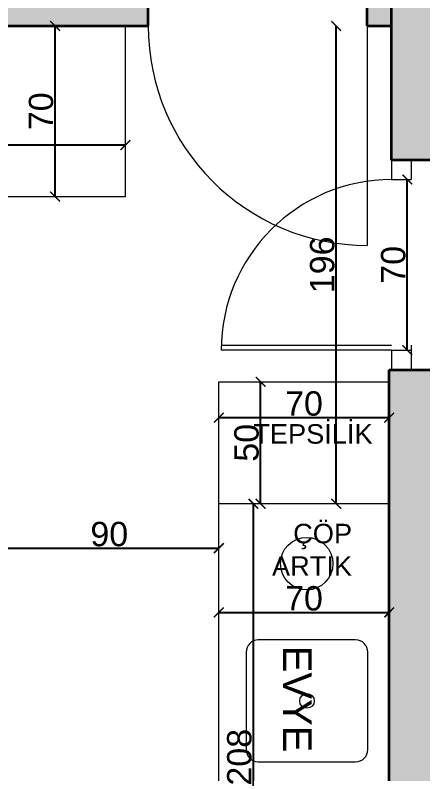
# Model space of a CAD drawing. Header units: millimetres. Extents: x 44201 to 173522, y 14677 to 20075.
# Drawn here: x 172779.7 to 172947.2, y 14858.7 to 15169.9 of the extents above; entities that cross this region are included whole.
import ezdxf

# ---------------------------------------------------------------- set-up
doc = ezdxf.new("R2010")
doc.units = ezdxf.units.MM
for name, color, linetype, lineweight in [('doku', 251, 'Continuous', 5), ('duvar', 7, 'Continuous', 35), ('tefriş', 252, 'Continuous', 13), ('ölçüler', 143, 'Continuous', 5)]:
    doc.layers.add(name, color=color, linetype=linetype, lineweight=lineweight)
doc.layers.add('yazi', color=74, linetype='Continuous')
doc.styles.get("Standard").update_dxf_attribs({"font": 'Arial.ttf'})
doc.dimstyles.new('ISO-25', dxfattribs={"dimtxt": 10, "dimasz": 4, "dimexe": 1.25, "dimexo": 0.625, "dimtad": 1, "dimtxsty": 'Standard', "dimblk": 'ARCHTICK', "dimcen": 2.5, "dimse1": 1, "dimse2": 1, "dimadec": 0, "dimazin": 0, "dimtfac": 1, "dimtmove": 0, "dimatfit": 3, "dimldrblk": 'ARCHTICK', "dimfxl": 1, "dimarcsym": 0})

# ---------------------------------------------------------------- blocks, each defined once
blk = doc.blocks.new('A$C2A62721C')
at = {"layer": 'doku'}
blk.add_lwpolyline([(5, 0), (45, 0, 0.414214), (50, 5), (50, 45, 0.414214), (45, 50), (5, 50, 0.414214), (0, 45), (0, 5, 0.414214)], format="xyb", close=True, dxfattribs=at)
blk.add_circle((25, 25), 3, dxfattribs=at)
blk = doc.blocks.new('_ArchTick')
at = {"color": 0, "linetype": 'ByBlock', "const_width": 0.15}
blk.add_lwpolyline([(-0.5, -0.5), (0.5, 0.5)], dxfattribs=at)
blk = doc.blocks.new('*D436')
at = {"layer": 'Defpoints', "color": 0, "transparency": 16777216}
for p in [(172863.39, 14969.52), (172877.59, 14969.52), (172863.39, 14761.52)]:
    blk.add_point(p, dxfattribs=at)
at = {"layer": 'ölçüler', "color": 0, "lineweight": -2, "transparency": 16777216}
blk.add_line((172877.59, 14761.52), (172877.59, 14969.52), dxfattribs=at)
at = {"layer": 'ölçüler', "color": 0, "lineweight": -2, "transparency": 16777216, "xscale": 4, "yscale": 4, "zscale": 4}
for p, rotation in [((172877.59, 14969.52), 90), ((172877.59, 14761.52), 270)]:
    blk.add_blockref('_ArchTick', p, dxfattribs=dict(at, rotation=rotation))
at = {"layer": 'ölçüler', "color": 0, "transparency": 16777216, "insert": (172871.86, 14865.52), "char_height": 10, "attachment_point": 5, "rotation": 90}
blk.add_mtext('208', dxfattribs=at)
blk = doc.blocks.new('*D437')
at = {"layer": 'Defpoints', "color": 0, "transparency": 16777216}
for p in [(172911.64, 15165.52), (172916.69, 15165.52), (172916.69, 14969.52)]:
    blk.add_point(p, dxfattribs=at)
at = {"layer": 'ölçüler', "color": 0, "lineweight": -2, "transparency": 16777216}
blk.add_line((172911.64, 14969.52), (172911.64, 15165.52), dxfattribs=at)
at = {"layer": 'ölçüler', "color": 0, "lineweight": -2, "transparency": 16777216, "xscale": 4, "yscale": 4, "zscale": 4}
for p, rotation in [((172911.64, 15165.52), 90), ((172911.64, 14969.52), 270)]:
    blk.add_blockref('_ArchTick', p, dxfattribs=dict(at, rotation=rotation))
at = {"layer": 'ölçüler', "color": 0, "transparency": 16777216, "insert": (172905.91, 15067.52), "char_height": 10, "attachment_point": 5, "rotation": 90}
blk.add_mtext('196', dxfattribs=at)
blk = doc.blocks.new('*D415')
at = {"layer": 'Defpoints', "color": 0, "transparency": 16777216}
for p in [(172934.39, 15102.52), (172940.82, 15102.52), (172934.39, 15032.52)]:
    blk.add_point(p, dxfattribs=at)
at = {"layer": 'ölçüler', "color": 0, "lineweight": -2, "transparency": 16777216}
blk.add_line((172940.82, 15032.52), (172940.82, 15102.52), dxfattribs=at)
at = {"layer": 'ölçüler', "color": 0, "lineweight": -2, "transparency": 16777216, "xscale": 4, "yscale": 4, "zscale": 4}
for p, rotation in [((172940.82, 15102.52), 90), ((172940.82, 15032.52), 270)]:
    blk.add_blockref('_ArchTick', p, dxfattribs=dict(at, rotation=rotation))
at = {"layer": 'ölçüler', "color": 0, "transparency": 16777216, "insert": (172935.09, 15067.52), "char_height": 10, "attachment_point": 5, "rotation": 90}
blk.add_mtext('70', dxfattribs=at)
blk = doc.blocks.new('*D417')
at = {"layer": 'Defpoints', "color": 0, "transparency": 16777216}
for p in [(172880.55, 15019.52), (172891.11, 15019.52), (172891.11, 14969.52)]:
    blk.add_point(p, dxfattribs=at)
at = {"layer": 'ölçüler', "color": 0, "lineweight": -2, "transparency": 16777216}
blk.add_line((172880.55, 14969.52), (172880.55, 15019.52), dxfattribs=at)
at = {"layer": 'ölçüler', "color": 0, "lineweight": -2, "transparency": 16777216, "xscale": 4, "yscale": 4, "zscale": 4}
for p, rotation in [((172880.55, 15019.52), 90), ((172880.55, 14969.52), 270)]:
    blk.add_blockref('_ArchTick', p, dxfattribs=dict(at, rotation=rotation))
at = {"layer": 'ölçüler', "color": 0, "transparency": 16777216, "insert": (172874.82, 14994.52), "char_height": 10, "attachment_point": 5, "rotation": 90}
blk.add_mtext('50', dxfattribs=at)
blk = doc.blocks.new('*D418')
at = {"layer": 'Defpoints', "color": 0, "transparency": 16777216}
for p in [(172645, 15116.66), (172645, 15096.91), (172825, 15096.91)]:
    blk.add_point(p, dxfattribs=at)
at = {"layer": 'ölçüler', "color": 0, "lineweight": -2, "transparency": 16777216}
blk.add_line((172825, 15116.66), (172645, 15116.66), dxfattribs=at)
at = {"layer": 'ölçüler', "color": 0, "lineweight": -2, "transparency": 16777216, "xscale": 4, "yscale": 4, "zscale": 4, "rotation": 180}
blk.add_blockref('_ArchTick', (172645, 15116.66), dxfattribs=at)
at = {"layer": 'ölçüler', "color": 0, "lineweight": -2, "transparency": 16777216, "xscale": 4, "yscale": 4, "zscale": 4}
blk.add_blockref('_ArchTick', (172825, 15116.66), dxfattribs=at)
at = {"layer": 'ölçüler', "color": 0, "transparency": 16777216, "insert": (172735, 15122.39), "char_height": 10, "attachment_point": 5}
blk.add_mtext('180', dxfattribs=at)
blk = doc.blocks.new('*D496')
at = {"layer": 'Defpoints', "color": 0, "transparency": 16777216}
for p in [(172794.67, 15165.52), (172796.13, 15165.52), (172794.67, 15095.52)]:
    blk.add_point(p, dxfattribs=at)
at = {"layer": 'ölçüler', "color": 0, "lineweight": -2, "transparency": 16777216}
blk.add_line((172796.13, 15095.52), (172796.13, 15165.52), dxfattribs=at)
at = {"layer": 'ölçüler', "color": 0, "lineweight": -2, "transparency": 16777216, "xscale": 4, "yscale": 4, "zscale": 4}
for p, rotation in [((172796.13, 15165.52), 90), ((172796.13, 15095.52), 270)]:
    blk.add_blockref('_ArchTick', p, dxfattribs=dict(at, rotation=rotation))
at = {"layer": 'ölçüler', "color": 0, "transparency": 16777216, "insert": (172790.4, 15130.52), "char_height": 10, "attachment_point": 5, "rotation": 90}
blk.add_mtext('70', dxfattribs=at)
blk = doc.blocks.new('*D501')
at = {"layer": 'Defpoints', "color": 0, "transparency": 16777216}
for p in [(172773.39, 14952.72), (172863.39, 14952.72), (172863.39, 14951.29)]:
    blk.add_point(p, dxfattribs=at)
at = {"layer": 'ölçüler', "color": 0, "lineweight": -2, "transparency": 16777216}
blk.add_line((172773.39, 14951.29), (172863.39, 14951.29), dxfattribs=at)
at = {"layer": 'ölçüler', "color": 0, "lineweight": -2, "transparency": 16777216, "xscale": 4, "yscale": 4, "zscale": 4, "rotation": 180}
blk.add_blockref('_ArchTick', (172773.39, 14951.29), dxfattribs=at)
at = {"layer": 'ölçüler', "color": 0, "lineweight": -2, "transparency": 16777216, "xscale": 4, "yscale": 4, "zscale": 4}
blk.add_blockref('_ArchTick', (172863.39, 14951.29), dxfattribs=at)
at = {"layer": 'ölçüler', "color": 0, "transparency": 16777216, "insert": (172818.39, 14957.02), "char_height": 10, "attachment_point": 5}
blk.add_mtext('90', dxfattribs=at)
blk = doc.blocks.new('*D503')
at = {"layer": 'Defpoints', "color": 0, "transparency": 16777216}
for p in [(172863.39, 14925.18), (172933.39, 14925.18), (172933.39, 14924.93)]:
    blk.add_point(p, dxfattribs=at)
at = {"layer": 'ölçüler', "color": 0, "lineweight": -2, "transparency": 16777216}
blk.add_line((172863.39, 14924.93), (172933.39, 14924.93), dxfattribs=at)
at = {"layer": 'ölçüler', "color": 0, "lineweight": -2, "transparency": 16777216, "xscale": 4, "yscale": 4, "zscale": 4, "rotation": 180}
blk.add_blockref('_ArchTick', (172863.39, 14924.93), dxfattribs=at)
at = {"layer": 'ölçüler', "color": 0, "lineweight": -2, "transparency": 16777216, "xscale": 4, "yscale": 4, "zscale": 4}
blk.add_blockref('_ArchTick', (172933.39, 14924.93), dxfattribs=at)
at = {"layer": 'ölçüler', "color": 0, "transparency": 16777216, "insert": (172898.39, 14930.66), "char_height": 10, "attachment_point": 5}
blk.add_mtext('70', dxfattribs=at)
blk = doc.blocks.new('*D504')
at = {"layer": 'Defpoints', "color": 0, "transparency": 16777216}
for p in [(172863.39, 15013.71), (172933.39, 15013.71), (172933.39, 15004.85)]:
    blk.add_point(p, dxfattribs=at)
at = {"layer": 'ölçüler', "color": 0, "lineweight": -2, "transparency": 16777216}
blk.add_line((172863.39, 15004.85), (172933.39, 15004.85), dxfattribs=at)
at = {"layer": 'ölçüler', "color": 0, "lineweight": -2, "transparency": 16777216, "xscale": 4, "yscale": 4, "zscale": 4, "rotation": 180}
blk.add_blockref('_ArchTick', (172863.39, 15004.85), dxfattribs=at)
at = {"layer": 'ölçüler', "color": 0, "lineweight": -2, "transparency": 16777216, "xscale": 4, "yscale": 4, "zscale": 4}
blk.add_blockref('_ArchTick', (172933.39, 15004.85), dxfattribs=at)
at = {"layer": 'ölçüler', "color": 0, "transparency": 16777216, "insert": (172898.39, 15010.58), "char_height": 10, "attachment_point": 5}
blk.add_mtext('70', dxfattribs=at)

msp = doc.modelspace()

# ---------------------------------------------------------------- hatches: boundary and pattern name
at = {"layer": 'duvar'}
h = msp.add_hatch(color=251, dxfattribs=at)
h.dxf.hatch_style = 1
h.paths.add_polyline_path([(172483.391, 15660.522), (172466.391, 15660.522), (172466.391, 15445.522), (172483.391, 15445.522)])
h.paths.add_polyline_path([(172524.391, 15180.522), (172483.391, 15180.522), (172483.391, 15260.522), (172466.391, 15260.522), (172466.391, 15039.522), (172484.391, 15039.522), (172484.391, 15119.522), (172524.391, 15119.522), (172524.391, 15165.522)])
h.paths.add_polyline_path([(172951.391, 15006.522), (173217.391, 15006.522), (173217.391, 15184.522), (173156.391, 15184.522), (173138.391, 15184.522), (172934.391, 15184.522), (172934.391, 15110.522), (172952.391, 15110.522), (172952.391, 15166.522), (173035.391, 15166.522), (173035.391, 15119.522), (173115.391, 15119.522), (173115.391, 15166.522), (173199.391, 15166.522), (173199.391, 15024.522), (172989.391, 15024.522), (172933.391, 15024.522), (172933.391, 14761.522), (172484.391, 14761.522), (172484.391, 14865.522), (172466.391, 14865.522), (172466.391, 14743.522), (172951.391, 14743.522)])
h = msp.add_hatch(color=251, dxfattribs=at)
h.dxf.hatch_style = 1
h.paths.add_polyline_path([(172834.391, 15180.522), (172524.391, 15180.522), (172524.391, 15165.522), (172834.391, 15165.522)])
h.paths.add_polyline_path([(172934.391, 15180.522), (172924.391, 15180.522), (172924.391, 15165.522), (172934.391, 15165.522)])

# ---------------------------------------------------------------- linework, layer by layer
for p, q in [((172934.391, 15110.522), (172934.391, 15184.522)), ((172834.391, 15165.522), (172834.391, 15180.522)), ((172924.391, 15165.522), (172924.391, 15180.522)), ((172524.391, 15165.522), (172834.391, 15165.522)), ((172924.391, 15165.522), (172934.391, 15165.522)), ((172952.391, 15110.522), (172934.391, 15110.522)), ((172933.391, 14761.522), (172933.391, 15024.522)), ((172933.391, 15024.522), (173199.391, 15024.522))]:
    msp.add_line(p, q, dxfattribs=at)
at = {"layer": 'tefriş'}
for p, q in [((172825.001, 15095.522), (172825.001, 15165.522)), ((172924.391, 15165.522), (172924.391, 15075.522)), ((172645, 15095.522), (172825.001, 15095.522)), ((172863.391, 14761.522), (172863.391, 15019.522)), ((172863.391, 15019.522), (172933.391, 15019.522)), ((172933.391, 14969.522), (172863.391, 14969.522))]:
    msp.add_line(p, q, dxfattribs=at)
msp.add_circle((172899.51, 14944.951), 10.785, dxfattribs=at)
msp.add_arc((172924.391, 15165.522), 90, 180, 270, dxfattribs=at)
at = {"layer": 'ölçüler'}
for p, q in [((172934.391, 15110.522), (172934.391, 15102.522)), ((172942.391, 15110.522), (172942.391, 15102.522)), ((172934.391, 15102.522), (172942.391, 15102.522)), ((172864.391, 15034.522), (172934.391, 15034.522)), ((172934.391, 15032.522), (172864.391, 15032.522)), ((172934.391, 15032.522), (172942.391, 15032.522)), ((172934.391, 15032.522), (172934.391, 15024.522)), ((172942.391, 15034.522), (172942.391, 15032.522)), ((172942.391, 15032.522), (172942.391, 15024.522))]:
    msp.add_line(p, q, dxfattribs=at)
msp.add_arc((172934.391, 15032.522), 70, 90, 180, dxfattribs=at)

# ---------------------------------------------------------------- block references
at = {"layer": 'tefriş'}
msp.add_blockref('A$C2A62721C', (172874.607, 14863.647), dxfattribs=at)

# ---------------------------------------------------------------- texts
at = {"layer": 'yazi', "lineweight": 25, "char_height": 8, "attachment_point": 3}
for s, insert in [('TEPSİLİK', (172926.592, 15002.169)), ('ÇÖP \\PARTIK', (172918.145, 14961.289))]:
    msp.add_mtext_dynamic_manual_height_columns(s, width=229.03839, gutter_width=12.5, heights=[0], dxfattribs=dict(at, insert=insert))
at = {"layer": 'yazi', "lineweight": 25, "insert": (172901.507, 14867.54), "char_height": 11.7376, "attachment_point": 3, "rotation": 270}
msp.add_mtext_dynamic_manual_height_columns('EVYE', width=229.03839, gutter_width=12.5, heights=[0], dxfattribs=at)

# ---------------------------------------------------------------- dimensions: what is measured, and where the dimension line sits
at = {"layer": 'ölçüler'}
for p1, p2, distance, picture, middle in [((172794.669, 15095.522), (172794.669, 15165.522), -1.458, '*D496', (172790.396, 15130.522)), ((172916.685, 14969.522), (172916.685, 15165.522), 5.048, '*D437', (172905.906, 15067.522)), ((172825.001, 15096.915), (172645, 15096.915), -19.744, '*D418', (172735, 15122.39)), ((172934.391, 15032.522), (172934.391, 15102.522), -6.434, '*D415', (172935.094, 15067.522)), ((172891.11, 14969.522), (172891.11, 15019.522), 10.559, '*D417', (172874.82, 14994.522)), ((172863.391, 15013.713), (172933.391, 15013.713), -8.863, '*D504', (172898.391, 15010.58)), ((172863.391, 14761.522), (172863.391, 14969.522), -14.196, '*D436', (172871.856, 14865.522)), ((172773.392, 14952.723), (172863.391, 14952.723), -1.43, '*D501', (172818.392, 14957.024)), ((172863.391, 14925.18), (172933.391, 14925.18), -0.249, '*D503', (172898.391, 14930.662))]:
    dim = msp.add_aligned_dim(p1=p1, p2=p2, distance=distance, dimstyle='ISO-25', dxfattribs=at)
    dim.commit()
    dim.dimension.update_dxf_attribs({"geometry": picture, "text_midpoint": middle})

doc.saveas('drawing.dxf')
